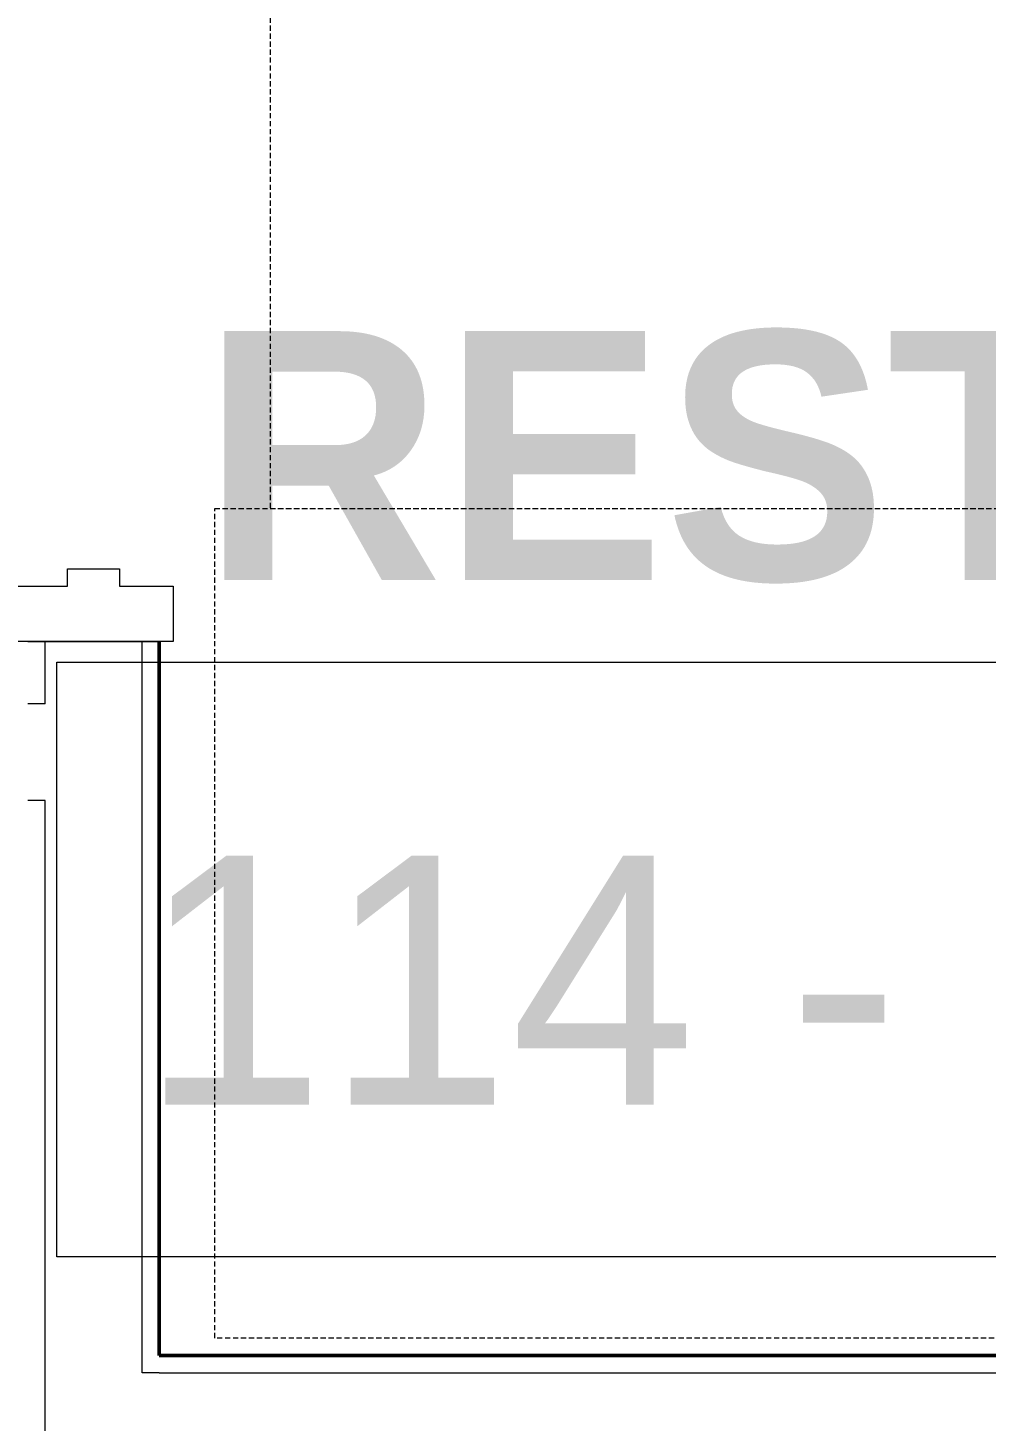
# Model space of a CAD drawing. Header units: inches. Extents: x -4218 to -1830, y 9756 to 12426.
# Drawn here: x -2985.3 to -2950.7, y 11447.6 to 11498 of the extents above; entities that cross this region are included whole.
import ezdxf

# ---------------------------------------------------------------- set-up
doc = ezdxf.new("R2010")
doc.units = ezdxf.units.IN
doc.header["$MEASUREMENT"] = 0
doc.linetypes.add('Hidden', pattern=[0.28125, 0.1875, -0.09375])
for name, color, linetype, lineweight in [('0-1', 7, 'Continuous', 5), ('0-3', 7, 'Continuous', 9), ('A-AREA-IDEN', 2, 'Continuous', 9), ('A-DOOR-1', 7, 'Continuous', 9), ('A-DOOR-2', 50, 'Continuous', 20), ('A-DOOR-FRAM-1', 50, 'Continuous', 20), ('A-WALL-1', 250, 'Continuous', 50), ('A-WALL-2', 10, 'Continuous', 13), ('A-WALL-3', 253, 'Continuous', 9), ('A-WALL-5', 252, 'Continuous', 9), ('P-SANR-FIXT-4', 7, 'Hidden', 9)]:
    doc.layers.add(name, color=color, linetype=linetype, lineweight=lineweight)
doc.styles.add('Century Gothic', font='ufonts.com_century-gothic.ttf', dxfattribs={"height": 9})
doc.styles.add('Century Gothic_B', font='GOTHICB.TTF', dxfattribs={"height": 9})

# ---------------------------------------------------------------- blocks, each defined once
blk = doc.blocks.new('Plbg-Sink Wall Mounted-UH - Sink-403447-BACKGROUND - 1ST FLOOR')
at = {"layer": 'P-SANR-FIXT-4'}
for p, q in [((-15, -58), (-15, -10)), ((15, -10), (15, -58)), ((15, -58), (-15, -58))]:
    blk.add_line(p, q, dxfattribs=at)
blk = doc.blocks.new('Plbg-Toilet Wall Mount FV-UH - _ALL_ADA-2016927-BACKGROUND - 1ST FLOOR')
at = {"layer": 'P-SANR-FIXT-4'}
for p, q in [((42, -56), (42, 0)), ((-18, -56), (42, -56))]:
    blk.add_line(p, q, dxfattribs=at)
blk = doc.blocks.new('HOLLOW METAL - COMMON_3-0 x 7-0 - WD DOOR-2191989-BACKGROUND - 1ST FLOOR')
at = {"layer": 'A-DOOR-1'}
blk.add_arc((18, -3.125), 36, 180, 270, dxfattribs=at)
at = {"layer": 'A-DOOR-2'}
for p, q in [((16.25, -3.125), (18, -3.125)), ((16.25, -39.125), (16.25, -3.125)), ((18, -3.125), (18, -39.125)), ((18, -39.125), (16.25, -39.125))]:
    blk.add_line(p, q, dxfattribs=at)
at = {"layer": 'A-DOOR-FRAM-1'}
for p, q in [((-20, 2.625), (-18, 2.625)), ((-20, -3.125), (-20, 2.625)), ((-18, 2.625), (-18, 0.6875)), ((18, 2.625), (20, 2.625)), ((18, 0.6875), (18, 2.625)), ((20, 2.625), (20, -3.125)), ((-18, 0.6875), (-17.375, 0.6875)), ((-17.375, 0.6875), (-17.375, -1.1875)), ((17.375, 0.6875), (18, 0.6875)), ((17.375, -1.1875), (17.375, 0.6875)), ((-18, -1.1875), (-18, -3.125)), ((-17.375, -1.1875), (-18, -1.1875)), ((18, -1.1875), (17.375, -1.1875)), ((18, -3.125), (18, -1.1875)), ((-18, -3.125), (-20, -3.125)), ((20, -3.125), (18, -3.125))]:
    blk.add_line(p, q, dxfattribs=at)
blk = doc.blocks.new('CTR - 1st Phase - Common Walls_rvt-1-BACKGROUND - 1ST FLOOR')
at = {"layer": 'A-WALL-1'}
for p, q in [((-2980.574, 11449.977), (-2980.574, 11475.789)), ((-2920.574, 11449.977), (-2980.574, 11449.977))]:
    blk.add_line(p, q, dxfattribs=at)
at = {"layer": 'A-WALL-2'}
for p, q in [((-2984.699, 11473.539), (-2984.699, 11475.789)), ((-2981.199, 11449.352), (-2981.199, 11475.789)), ((-2984.699, 11473.539), (-2985.324, 11473.539)), ((-2984.699, 11470.039), (-2985.324, 11470.039)), ((-2984.699, 11445.852), (-2984.699, 11470.039)), ((-2980.574, 11449.352), (-2981.199, 11449.352)), ((-2980.574, 11449.352), (-2920.574, 11449.352))]:
    blk.add_line(p, q, dxfattribs=at)
at = {"layer": 'A-WALL-3'}
blk.add_line((-2985.324, 11475.789), (-2980.574, 11475.789), dxfattribs=at)
at = {"layer": 'A-WALL-5'}
for p, q in [((-2980.574, 11449.977), (-2980.574, 11475.789)), ((-2920.574, 11449.977), (-2980.574, 11449.977))]:
    blk.add_line(p, q, dxfattribs=at)
at = {"layer": '0-3'}
for name, p, rotation in [('Plbg-Toilet Wall Mount FV-UH - _ALL_ADA-2016927-BACKGROUND - 1ST FLOOR', (-2920.574, 11522.602), 269.9999999999984), ('HOLLOW METAL - COMMON_3-0 x 7-0 - WD DOOR-2191989-BACKGROUND - 1ST FLOOR', (-2982.699, 11495.789), 269.9999999999991), ('Plbg-Sink Wall Mounted-UH - Sink-403447-BACKGROUND - 1ST FLOOR', (-2920.574, 11465.602), 269.9999999999986)]:
    blk.add_blockref(name, p, dxfattribs=dict(at, rotation=rotation))

msp = doc.modelspace()

# ---------------------------------------------------------------- linework, layer by layer
at = {"layer": 'A-AREA-IDEN', "flags": 128}
msp.add_lwpolyline([(-2984.275, 11475.039), (-2906.767, 11475.039), (-2906.767, 11453.543), (-2984.275, 11453.543)], close=True, dxfattribs=at)

# ---------------------------------------------------------------- block references
at = {"layer": '0-1'}
msp.add_blockref('CTR - 1st Phase - Common Walls_rvt-1-BACKGROUND - 1ST FLOOR', (0, 0), dxfattribs=at)

# ---------------------------------------------------------------- texts
at = {"layer": 'A-AREA-IDEN', "char_height": 9, "attachment_point": 1}
for s, insert, width, style in [('RESTROOM', (-2979.027, 11487.008), 80.901, 'Century Gothic_B'), ('114 - (38 SF)', (-2981.275, 11468.039), 86.355, 'Century Gothic')]:
    msp.add_mtext(s, dxfattribs=dict(at, insert=insert, width=width, style=style))

doc.saveas('drawing.dxf')
